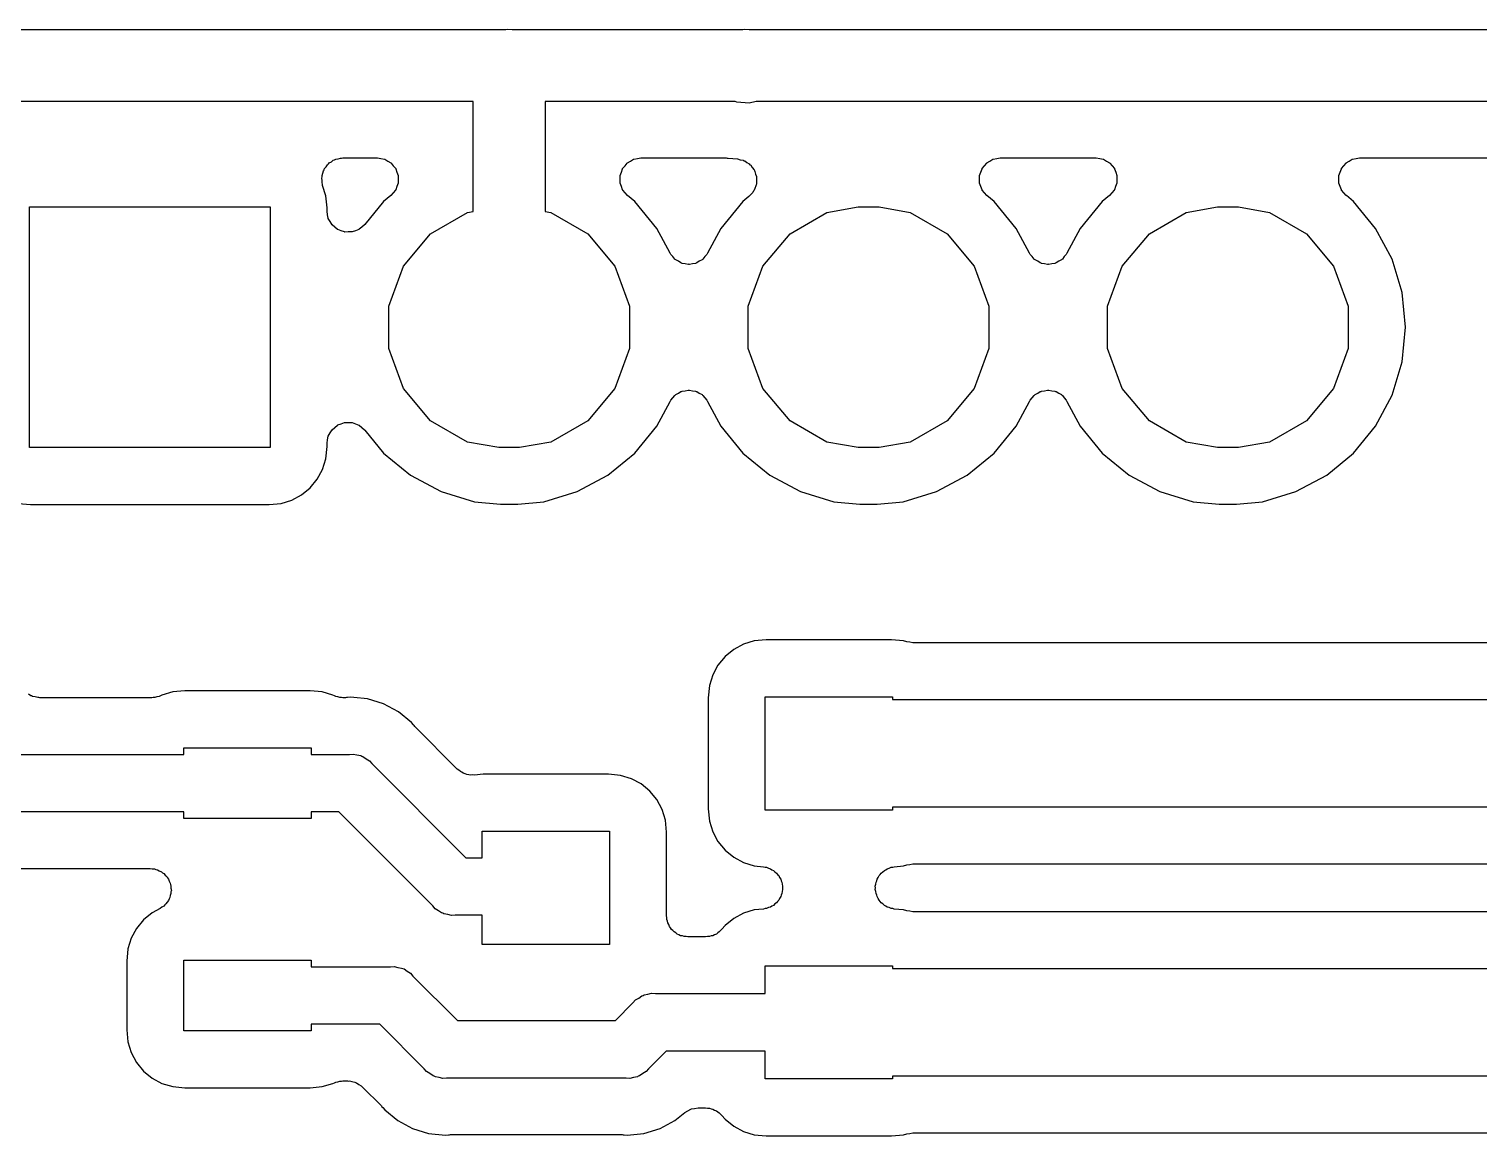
# Model space of a CAD drawing. Extents: x 91 to 190.2, y -113.9 to -59.9.
# Drawn here: x 130.58 to 140.82, y -68.46 to -60.64 of the extents above; entities that cross this region are included whole.
import ezdxf

# ---------------------------------------------------------------- set-up
doc = ezdxf.new("R2010")
doc.units = 0
doc.header["$MEASUREMENT"] = 0
doc.layers.add('BLACK', color=7, linetype='CONTINUOUS')

msp = doc.modelspace()

# ---------------------------------------------------------------- linework, layer by layer
at = {"layer": 'BLACK', "linetype": 'CONTINUOUS'}
for p, q in [((112.121, -60.646), (133.947, -60.646)), ((133.947, -60.646), (133.958, -60.6431)), ((133.958, -60.6431), (133.991, -60.646)), ((133.991, -60.646), (135.622, -60.646)), ((135.622, -60.646), (135.633, -60.6431)), ((135.633, -60.6431), (135.666, -60.646)), ((135.666, -60.646), (143.309, -60.646)), ((133.716, -61.154), (126.884, -61.154)), ((133.716, -61.9317), (133.716, -61.154)), ((135.567, -61.154), (134.224, -61.154)), ((134.224, -61.154), (134.224, -61.9317)), ((135.578, -61.1591), (135.567, -61.154)), ((135.667, -61.1669), (135.578, -61.1591)), ((135.716, -61.154), (135.667, -61.1669)), ((143.215, -61.154), (135.716, -61.154)), ((132.693, -61.596), (132.699, -61.5891)), ((132.699, -61.5891), (132.714, -61.5805)), ((132.714, -61.5805), (132.727, -61.5702)), ((132.727, -61.5702), (132.736, -61.5676)), ((132.736, -61.5676), (132.744, -61.563)), ((132.744, -61.563), (132.761, -61.5601)), ((132.761, -61.5601), (132.777, -61.5551)), ((132.777, -61.5551), (132.786, -61.5556)), ((132.786, -61.5556), (132.795, -61.554)), ((132.795, -61.554), (133.038, -61.554)), ((133.038, -61.554), (133.039, -61.5541)), ((133.039, -61.5541), (133.039, -61.554)), ((133.039, -61.554), (133.064, -61.5587)), ((133.064, -61.5587), (133.089, -61.563)), ((133.089, -61.563), (133.09, -61.5635)), ((133.09, -61.5635), (133.091, -61.5636)), ((133.091, -61.5636), (133.112, -61.5765)), ((133.112, -61.5765), (133.134, -61.5891)), ((133.134, -61.5891), (133.135, -61.5897)), ((133.135, -61.5897), (133.135, -61.5902)), ((133.135, -61.5902), (133.151, -61.6097)), ((134.789, -61.6096), (134.805, -61.5902)), ((134.805, -61.5897), (134.806, -61.5891)), ((134.805, -61.5902), (134.805, -61.5897)), ((134.806, -61.5891), (134.828, -61.5765)), ((134.828, -61.5765), (134.849, -61.5636)), ((134.849, -61.5636), (134.85, -61.5635)), ((134.85, -61.5635), (134.851, -61.563)), ((134.851, -61.563), (134.876, -61.5587)), ((134.876, -61.5587), (134.901, -61.554)), ((134.901, -61.554), (134.901, -61.5541)), ((134.901, -61.5541), (134.902, -61.554)), ((134.902, -61.554), (135.504, -61.554)), ((135.504, -61.554), (135.511, -61.5553)), ((135.511, -61.5553), (135.519, -61.5547)), ((135.519, -61.5547), (135.585, -61.5612)), ((135.585, -61.5612), (135.603, -61.5665)), ((135.603, -61.5665), (135.623, -61.5701)), ((135.623, -61.5701), (135.628, -61.5735)), ((135.628, -61.5735), (135.635, -61.5752)), ((135.635, -61.5752), (135.651, -61.5867)), ((135.651, -61.5867), (135.667, -61.5966)), ((137.329, -61.6096), (137.345, -61.5902)), ((137.345, -61.5897), (137.346, -61.5891)), ((137.345, -61.5902), (137.345, -61.5897)), ((137.346, -61.5891), (137.368, -61.5765)), ((137.368, -61.5765), (137.389, -61.5636)), ((137.389, -61.5636), (137.39, -61.5635)), ((137.39, -61.5635), (137.391, -61.563)), ((137.391, -61.563), (137.416, -61.5587)), ((137.416, -61.5587), (137.441, -61.554)), ((137.441, -61.554), (137.441, -61.5541)), ((137.441, -61.5541), (137.442, -61.554)), ((137.442, -61.554), (138.118, -61.554)), ((138.118, -61.554), (138.119, -61.5541)), ((138.119, -61.5541), (138.119, -61.554)), ((138.119, -61.554), (138.144, -61.5587)), ((138.144, -61.5587), (138.169, -61.563)), ((138.169, -61.563), (138.17, -61.5635)), ((138.17, -61.5635), (138.171, -61.5636)), ((138.171, -61.5636), (138.192, -61.5765)), ((138.192, -61.5765), (138.214, -61.5891)), ((138.214, -61.5891), (138.215, -61.5897)), ((138.215, -61.5897), (138.215, -61.5902)), ((138.215, -61.5902), (138.231, -61.6097)), ((139.869, -61.6096), (139.885, -61.5902)), ((139.885, -61.5897), (139.886, -61.5891)), ((139.885, -61.5902), (139.885, -61.5897)), ((139.886, -61.5891), (139.908, -61.5765)), ((139.908, -61.5765), (139.929, -61.5636)), ((139.929, -61.5636), (139.93, -61.5635)), ((139.93, -61.5635), (139.931, -61.563)), ((139.931, -61.563), (139.956, -61.5587)), ((139.956, -61.5587), (139.981, -61.554)), ((139.981, -61.554), (139.981, -61.5541)), ((139.981, -61.5541), (139.982, -61.554)), ((139.982, -61.554), (142.485, -61.554)), ((132.646, -61.6958), (132.648, -61.687)), ((132.648, -61.678), (132.653, -61.6618)), ((132.648, -61.687), (132.648, -61.678)), ((132.653, -61.6618), (132.657, -61.6451)), ((132.657, -61.6451), (132.662, -61.6375)), ((132.662, -61.6375), (132.665, -61.629)), ((132.665, -61.629), (132.676, -61.6158)), ((132.676, -61.6158), (132.686, -61.6015)), ((132.686, -61.6015), (132.693, -61.596)), ((133.151, -61.6097), (133.168, -61.629)), ((133.168, -61.629), (133.168, -61.6298)), ((133.168, -61.6298), (133.168, -61.6304)), ((133.168, -61.6304), (133.177, -61.6543)), ((133.177, -61.6543), (133.185, -61.678)), ((133.185, -61.678), (133.185, -61.6788)), ((133.185, -61.6788), (133.186, -61.6796)), ((133.186, -61.6796), (133.185, -61.7049)), ((134.754, -61.6796), (134.755, -61.6788)), ((134.755, -61.7049), (134.754, -61.6796)), ((134.755, -61.678), (134.763, -61.6543)), ((134.755, -61.6788), (134.755, -61.678)), ((134.763, -61.6543), (134.772, -61.6304)), ((134.772, -61.629), (134.789, -61.6096)), ((134.772, -61.6298), (134.772, -61.629)), ((134.772, -61.6304), (134.772, -61.6298)), ((135.667, -61.5966), (135.672, -61.6017)), ((135.672, -61.6017), (135.677, -61.6056)), ((135.677, -61.6056), (135.688, -61.6218)), ((135.688, -61.6218), (135.701, -61.6369)), ((135.701, -61.6369), (135.703, -61.6431)), ((135.703, -61.6431), (135.706, -61.6486)), ((135.706, -61.6486), (135.711, -61.6676)), ((135.711, -61.6676), (135.718, -61.6861)), ((135.718, -61.6861), (135.718, -61.6927)), ((135.718, -61.6927), (135.719, -61.699)), ((137.294, -61.6796), (137.295, -61.6788)), ((137.295, -61.7049), (137.294, -61.6796)), ((137.295, -61.678), (137.303, -61.6543)), ((137.295, -61.6788), (137.295, -61.678)), ((137.303, -61.6543), (137.312, -61.6304)), ((137.312, -61.629), (137.329, -61.6096)), ((137.312, -61.6298), (137.312, -61.629)), ((137.312, -61.6304), (137.312, -61.6298)), ((138.231, -61.6097), (138.248, -61.629)), ((138.248, -61.629), (138.248, -61.6298)), ((138.248, -61.6298), (138.248, -61.6304)), ((138.248, -61.6304), (138.257, -61.6543)), ((138.257, -61.6543), (138.265, -61.678)), ((138.265, -61.678), (138.265, -61.6788)), ((138.265, -61.6788), (138.266, -61.6796)), ((138.266, -61.6796), (138.265, -61.7049)), ((139.834, -61.6796), (139.835, -61.6788)), ((139.835, -61.7049), (139.834, -61.6796)), ((139.835, -61.678), (139.843, -61.6543)), ((139.835, -61.6788), (139.835, -61.678)), ((139.843, -61.6543), (139.852, -61.6304)), ((139.852, -61.629), (139.869, -61.6096)), ((139.852, -61.6298), (139.852, -61.629)), ((139.852, -61.6304), (139.852, -61.6298)), ((132.648, -61.7129), (132.646, -61.6958)), ((132.648, -61.73), (132.648, -61.7129)), ((132.651, -61.7386), (132.648, -61.73)), ((132.652, -61.7475), (132.651, -61.7386)), ((132.674, -61.8216), (132.652, -61.7475)), ((133.167, -61.7804), (133.15, -61.7996)), ((133.168, -61.779), (133.167, -61.7796)), ((133.167, -61.7796), (133.167, -61.7804)), ((133.176, -61.7553), (133.168, -61.779)), ((133.185, -61.7317), (133.176, -61.7553)), ((133.185, -61.7049), (133.185, -61.73)), ((133.185, -61.73), (133.185, -61.7308)), ((133.185, -61.7308), (133.185, -61.7317)), ((134.755, -61.73), (134.755, -61.7049)), ((134.755, -61.7308), (134.755, -61.73)), ((134.755, -61.7317), (134.755, -61.7308)), ((134.764, -61.7553), (134.755, -61.7317)), ((134.772, -61.779), (134.764, -61.7553)), ((134.773, -61.7796), (134.772, -61.779)), ((134.773, -61.7804), (134.773, -61.7796)), ((134.79, -61.7996), (134.773, -61.7804)), ((135.695, -61.7919), (135.692, -61.7979)), ((135.699, -61.7869), (135.695, -61.7919)), ((135.706, -61.7686), (135.699, -61.7869)), ((135.714, -61.7509), (135.706, -61.7686)), ((135.715, -61.7443), (135.714, -61.7509)), ((135.717, -61.7381), (135.715, -61.7443)), ((135.719, -61.699), (135.717, -61.7185)), ((135.717, -61.7185), (135.717, -61.7381)), ((137.295, -61.73), (137.295, -61.7049)), ((137.295, -61.7308), (137.295, -61.73)), ((137.295, -61.7317), (137.295, -61.7308)), ((137.304, -61.7553), (137.295, -61.7317)), ((137.312, -61.779), (137.304, -61.7553)), ((137.313, -61.7796), (137.312, -61.779)), ((137.313, -61.7804), (137.313, -61.7796)), ((137.33, -61.7996), (137.313, -61.7804)), ((138.247, -61.7804), (138.23, -61.7996)), ((138.248, -61.779), (138.247, -61.7796)), ((138.247, -61.7796), (138.247, -61.7804)), ((138.256, -61.7553), (138.248, -61.779)), ((138.265, -61.7317), (138.256, -61.7553)), ((138.265, -61.7049), (138.265, -61.73)), ((138.265, -61.73), (138.265, -61.7308)), ((138.265, -61.7308), (138.265, -61.7317)), ((139.835, -61.73), (139.835, -61.7049)), ((139.835, -61.7308), (139.835, -61.73)), ((139.835, -61.7317), (139.835, -61.7308)), ((139.844, -61.7553), (139.835, -61.7317)), ((139.852, -61.779), (139.844, -61.7553)), ((139.853, -61.7796), (139.852, -61.779)), ((139.853, -61.7804), (139.853, -61.7796)), ((139.87, -61.7996), (139.853, -61.7804)), ((132.683, -61.9074), (132.674, -61.8216)), ((133.082, -61.8618), (132.949, -62.0242)), ((133.133, -61.82), (133.082, -61.8618)), ((133.134, -61.8189), (133.133, -61.8193)), ((133.133, -61.8193), (133.133, -61.82)), ((133.15, -61.7996), (133.134, -61.8189)), ((134.806, -61.8189), (134.79, -61.7996)), ((134.807, -61.8193), (134.806, -61.8189)), ((134.807, -61.82), (134.807, -61.8193)), ((134.858, -61.8618), (134.807, -61.82)), ((135.014, -62.0522), (134.858, -61.8618)), ((135.622, -61.8618), (135.466, -62.0522)), ((135.665, -61.8264), (135.622, -61.8618)), ((135.678, -61.8116), (135.665, -61.8264)), ((135.692, -61.7979), (135.678, -61.8116)), ((137.346, -61.8189), (137.33, -61.7996)), ((137.347, -61.8193), (137.346, -61.8189)), ((137.347, -61.82), (137.347, -61.8193)), ((137.398, -61.8618), (137.347, -61.82)), ((137.554, -62.0522), (137.398, -61.8618)), ((138.162, -61.8618), (138.006, -62.0522)), ((138.213, -61.82), (138.162, -61.8618)), ((138.214, -61.8189), (138.213, -61.8193)), ((138.213, -61.8193), (138.213, -61.82)), ((138.23, -61.7996), (138.214, -61.8189)), ((139.886, -61.8189), (139.87, -61.7996)), ((139.887, -61.8193), (139.886, -61.8189)), ((139.887, -61.82), (139.887, -61.8193)), ((139.938, -61.8618), (139.887, -61.82)), ((140.094, -62.0522), (139.938, -61.8618)), ((130.58, -63.6), (130.58, -61.9)), ((130.58, -61.9), (132.28, -61.9)), ((132.28, -61.9), (132.28, -63.6)), ((132.683, -61.929), (132.683, -61.9074)), ((132.683, -61.9298), (132.683, -61.929)), ((132.683, -61.9307), (132.683, -61.9298)), ((132.687, -61.9554), (132.683, -61.9307)), ((132.692, -61.9803), (132.687, -61.9554)), ((132.692, -61.981), (132.692, -61.9803)), ((132.692, -61.9819), (132.692, -61.981)), ((132.705, -62.0035), (132.692, -61.9819)), ((133.415, -62.0888), (133.675, -61.9389)), ((133.675, -61.9389), (133.716, -61.9317)), ((134.224, -61.9317), (134.265, -61.9389)), ((134.265, -61.9389), (134.525, -62.0888)), ((135.955, -62.0888), (136.215, -61.9389)), ((136.215, -61.9389), (136.436, -61.9)), ((136.436, -61.9), (136.584, -61.9)), ((136.584, -61.9), (136.805, -61.9389)), ((136.805, -61.9389), (137.065, -62.0888)), ((138.495, -62.0888), (138.755, -61.9389)), ((138.755, -61.9389), (138.976, -61.9)), ((138.976, -61.9), (139.124, -61.9)), ((139.124, -61.9), (139.345, -61.9389)), ((139.345, -61.9389), (139.605, -62.0888)), ((132.718, -62.0254), (132.705, -62.0035)), ((132.718, -62.026), (132.718, -62.0254)), ((132.719, -62.0267), (132.718, -62.026)), ((132.738, -62.0427), (132.719, -62.0267)), ((132.758, -62.0589), (132.738, -62.0427)), ((132.758, -62.0592), (132.758, -62.0589)), ((132.759, -62.0597), (132.758, -62.0592)), ((132.783, -62.0681), (132.759, -62.0597)), ((132.807, -62.0767), (132.783, -62.0681)), ((132.808, -62.077), (132.807, -62.0767)), ((132.807, -62.0767), (132.807, -62.0767)), ((132.833, -62.0767), (132.808, -62.077)), ((132.859, -62.0767), (132.833, -62.0767)), ((132.86, -62.0764), (132.859, -62.0765)), ((132.859, -62.0765), (132.859, -62.0767)), ((132.884, -62.0676), (132.86, -62.0764)), ((132.908, -62.0589), (132.884, -62.0676)), ((132.909, -62.0581), (132.908, -62.0584)), ((132.908, -62.0584), (132.908, -62.0589)), ((132.928, -62.0417), (132.909, -62.0581)), ((132.948, -62.0254), (132.928, -62.0417)), ((132.949, -62.0242), (132.948, -62.0247)), ((132.948, -62.0247), (132.948, -62.0254)), ((133.223, -62.3184), (133.415, -62.0888)), ((134.525, -62.0888), (134.717, -62.3184)), ((135.108, -62.2268), (135.014, -62.0522)), ((135.466, -62.0522), (135.372, -62.2268)), ((135.763, -62.3184), (135.955, -62.0888)), ((137.065, -62.0888), (137.257, -62.3184)), ((137.648, -62.2268), (137.554, -62.0522)), ((138.006, -62.0522), (137.912, -62.2268)), ((138.303, -62.3184), (138.495, -62.0888)), ((139.605, -62.0888), (139.797, -62.3184)), ((140.21, -62.2693), (140.094, -62.0522)), ((135.111, -62.2307), (135.108, -62.2268)), ((135.113, -62.2353), (135.111, -62.2307)), ((135.127, -62.2511), (135.113, -62.2353)), ((135.14, -62.2678), (135.127, -62.2511)), ((135.144, -62.2704), (135.14, -62.2678)), ((135.147, -62.2741), (135.144, -62.2704)), ((135.166, -62.2841), (135.147, -62.2741)), ((135.184, -62.2953), (135.166, -62.2841)), ((135.189, -62.2963), (135.184, -62.2953)), ((135.193, -62.2987), (135.189, -62.2963)), ((135.214, -62.3017), (135.193, -62.2987)), ((135.235, -62.306), (135.214, -62.3017)), ((135.24, -62.3053), (135.235, -62.306)), ((135.245, -62.306), (135.24, -62.3053)), ((135.266, -62.3017), (135.245, -62.306)), ((135.287, -62.2987), (135.266, -62.3017)), ((135.291, -62.2963), (135.287, -62.2987)), ((135.296, -62.2953), (135.291, -62.2963)), ((135.314, -62.2841), (135.296, -62.2953)), ((135.333, -62.2741), (135.314, -62.2841)), ((135.336, -62.2704), (135.333, -62.2741)), ((135.34, -62.2678), (135.336, -62.2704)), ((135.353, -62.2511), (135.34, -62.2678)), ((135.367, -62.2353), (135.353, -62.2511)), ((135.369, -62.2307), (135.367, -62.2353)), ((135.372, -62.2268), (135.369, -62.2307)), ((137.651, -62.2307), (137.648, -62.2268)), ((137.653, -62.2353), (137.651, -62.2307)), ((137.667, -62.2511), (137.653, -62.2353)), ((137.68, -62.2678), (137.667, -62.2511)), ((137.684, -62.2704), (137.68, -62.2678)), ((137.687, -62.2741), (137.684, -62.2704)), ((137.706, -62.2841), (137.687, -62.2741)), ((137.724, -62.2953), (137.706, -62.2841)), ((137.729, -62.2963), (137.724, -62.2953)), ((137.733, -62.2987), (137.729, -62.2963)), ((137.754, -62.3017), (137.733, -62.2987)), ((137.775, -62.306), (137.754, -62.3017)), ((137.78, -62.3053), (137.775, -62.306)), ((137.785, -62.306), (137.78, -62.3053)), ((137.806, -62.3017), (137.785, -62.306)), ((137.827, -62.2987), (137.806, -62.3017)), ((137.831, -62.2963), (137.827, -62.2987)), ((137.836, -62.2953), (137.831, -62.2963)), ((137.854, -62.2841), (137.836, -62.2953)), ((137.873, -62.2741), (137.854, -62.2841)), ((137.876, -62.2704), (137.873, -62.2741)), ((137.88, -62.2678), (137.876, -62.2704)), ((137.893, -62.2511), (137.88, -62.2678)), ((137.907, -62.2353), (137.893, -62.2511)), ((137.909, -62.2307), (137.907, -62.2353)), ((137.912, -62.2268), (137.909, -62.2307)), ((140.282, -62.505), (140.21, -62.2693)), ((133.12, -62.6001), (133.223, -62.3184)), ((134.717, -62.3184), (134.82, -62.6001)), ((135.66, -62.6001), (135.763, -62.3184)), ((137.257, -62.3184), (137.36, -62.6001)), ((138.2, -62.6001), (138.303, -62.3184)), ((139.797, -62.3184), (139.9, -62.6001)), ((140.306, -62.75), (140.282, -62.505)), ((133.12, -62.8999), (133.12, -62.6001)), ((134.82, -62.6001), (134.82, -62.8999)), ((135.66, -62.8999), (135.66, -62.6001)), ((137.36, -62.6001), (137.36, -62.8999)), ((138.2, -62.8999), (138.2, -62.6001)), ((139.9, -62.6001), (139.9, -62.8999)), ((140.282, -62.995), (140.306, -62.75)), ((133.223, -63.1816), (133.12, -62.8999)), ((134.82, -62.8999), (134.717, -63.1816)), ((135.763, -63.1816), (135.66, -62.8999)), ((137.36, -62.8999), (137.257, -63.1816)), ((138.303, -63.1816), (138.2, -62.8999)), ((139.9, -62.8999), (139.797, -63.1816)), ((140.21, -63.2307), (140.282, -62.995)), ((133.415, -63.4112), (133.223, -63.1816)), ((134.717, -63.1816), (134.525, -63.4112)), ((135.14, -63.2322), (135.144, -63.2296)), ((135.144, -63.2296), (135.147, -63.2259)), ((135.147, -63.2259), (135.166, -63.2159)), ((135.166, -63.2159), (135.184, -63.2047)), ((135.184, -63.2047), (135.189, -63.2037)), ((135.189, -63.2037), (135.193, -63.2013)), ((135.193, -63.2013), (135.214, -63.1983)), ((135.214, -63.1983), (135.235, -63.194)), ((135.235, -63.194), (135.24, -63.1947)), ((135.24, -63.1947), (135.245, -63.194)), ((135.245, -63.194), (135.266, -63.1983)), ((135.266, -63.1983), (135.287, -63.2013)), ((135.287, -63.2013), (135.291, -63.2037)), ((135.291, -63.2037), (135.296, -63.2047)), ((135.296, -63.2047), (135.314, -63.2159)), ((135.314, -63.2159), (135.333, -63.2259)), ((135.333, -63.2259), (135.336, -63.2296)), ((135.336, -63.2296), (135.34, -63.2322)), ((135.955, -63.4112), (135.763, -63.1816)), ((137.257, -63.1816), (137.065, -63.4112)), ((137.68, -63.2322), (137.684, -63.2296)), ((137.684, -63.2296), (137.687, -63.2259)), ((137.687, -63.2259), (137.706, -63.2159)), ((137.706, -63.2159), (137.724, -63.2047)), ((137.724, -63.2047), (137.729, -63.2037)), ((137.729, -63.2037), (137.733, -63.2013)), ((137.733, -63.2013), (137.754, -63.1983)), ((137.754, -63.1983), (137.775, -63.194)), ((137.775, -63.194), (137.78, -63.1947)), ((137.78, -63.1947), (137.785, -63.194)), ((137.785, -63.194), (137.806, -63.1983)), ((137.806, -63.1983), (137.827, -63.2013)), ((137.827, -63.2013), (137.831, -63.2037)), ((137.831, -63.2037), (137.836, -63.2047)), ((137.836, -63.2047), (137.854, -63.2159)), ((137.854, -63.2159), (137.873, -63.2259)), ((137.873, -63.2259), (137.876, -63.2296)), ((137.876, -63.2296), (137.88, -63.2322)), ((138.495, -63.4112), (138.303, -63.1816)), ((139.797, -63.1816), (139.605, -63.4112)), ((135.014, -63.4478), (135.108, -63.2732)), ((135.108, -63.2732), (135.111, -63.2693)), ((135.111, -63.2693), (135.113, -63.2647)), ((135.113, -63.2647), (135.127, -63.2489)), ((135.127, -63.2489), (135.14, -63.2322)), ((135.34, -63.2322), (135.353, -63.2489)), ((135.353, -63.2489), (135.367, -63.2647)), ((135.367, -63.2647), (135.369, -63.2693)), ((135.369, -63.2693), (135.372, -63.2732)), ((135.372, -63.2732), (135.466, -63.4478)), ((137.554, -63.4478), (137.648, -63.2732)), ((137.648, -63.2732), (137.651, -63.2693)), ((137.651, -63.2693), (137.653, -63.2647)), ((137.653, -63.2647), (137.667, -63.2489)), ((137.667, -63.2489), (137.68, -63.2322)), ((137.88, -63.2322), (137.893, -63.2489)), ((137.893, -63.2489), (137.907, -63.2647)), ((137.907, -63.2647), (137.909, -63.2693)), ((137.909, -63.2693), (137.912, -63.2732)), ((137.912, -63.2732), (138.006, -63.4478)), ((140.094, -63.4478), (140.21, -63.2307)), ((132.759, -63.4403), (132.783, -63.4319)), ((132.783, -63.4319), (132.807, -63.4233)), ((132.807, -63.4233), (132.808, -63.423)), ((132.807, -63.4233), (132.807, -63.4233)), ((132.808, -63.423), (132.833, -63.4233)), ((132.833, -63.4233), (132.859, -63.4233)), ((132.859, -63.4233), (132.859, -63.4235)), ((132.859, -63.4235), (132.86, -63.4236)), ((132.86, -63.4236), (132.884, -63.4324)), ((132.884, -63.4324), (132.908, -63.4411)), ((133.675, -63.5611), (133.415, -63.4112)), ((134.525, -63.4112), (134.265, -63.5611)), ((136.215, -63.5611), (135.955, -63.4112)), ((137.065, -63.4112), (136.805, -63.5611)), ((138.755, -63.5611), (138.495, -63.4112)), ((139.605, -63.4112), (139.345, -63.5611)), ((132.687, -63.5446), (132.692, -63.5197)), ((132.692, -63.5181), (132.705, -63.4965)), ((132.692, -63.519), (132.692, -63.5181)), ((132.692, -63.5197), (132.692, -63.519)), ((132.705, -63.4965), (132.718, -63.4746)), ((132.718, -63.474), (132.719, -63.4733)), ((132.718, -63.4746), (132.718, -63.474)), ((132.719, -63.4733), (132.738, -63.4573)), ((132.738, -63.4573), (132.758, -63.4411)), ((132.758, -63.4408), (132.759, -63.4403)), ((132.758, -63.4411), (132.758, -63.4408)), ((132.908, -63.4411), (132.908, -63.4416)), ((132.908, -63.4416), (132.909, -63.4419)), ((132.909, -63.4419), (132.928, -63.4583)), ((132.928, -63.4583), (132.948, -63.4746)), ((132.948, -63.4746), (132.948, -63.4753)), ((132.948, -63.4753), (132.949, -63.4758)), ((132.949, -63.4758), (133.082, -63.6382)), ((134.858, -63.6382), (135.014, -63.4478)), ((135.466, -63.4478), (135.622, -63.6382)), ((137.398, -63.6382), (137.554, -63.4478)), ((138.006, -63.4478), (138.162, -63.6382)), ((139.938, -63.6382), (140.094, -63.4478)), ((132.28, -63.6), (130.58, -63.6)), ((132.674, -63.6784), (132.683, -63.5926)), ((132.683, -63.5693), (132.687, -63.5446)), ((132.683, -63.5702), (132.683, -63.5693)), ((132.683, -63.571), (132.683, -63.5702)), ((132.683, -63.5926), (132.683, -63.571)), ((133.082, -63.6382), (133.272, -63.7944)), ((133.896, -63.6), (133.675, -63.5611)), ((134.044, -63.6), (133.896, -63.6)), ((134.265, -63.5611), (134.044, -63.6)), ((134.668, -63.7944), (134.858, -63.6382)), ((135.622, -63.6382), (135.812, -63.7944)), ((136.436, -63.6), (136.215, -63.5611)), ((136.584, -63.6), (136.436, -63.6)), ((136.805, -63.5611), (136.584, -63.6)), ((137.208, -63.7944), (137.398, -63.6382)), ((138.162, -63.6382), (138.352, -63.7944)), ((138.976, -63.6), (138.755, -63.5611)), ((139.124, -63.6), (138.976, -63.6)), ((139.345, -63.5611), (139.124, -63.6)), ((139.748, -63.7944), (139.938, -63.6382)), ((132.651, -63.7538), (132.674, -63.6784)), ((132.564, -63.8842), (132.614, -63.8233)), ((132.614, -63.8233), (132.651, -63.7538)), ((133.272, -63.7944), (133.489, -63.9104)), ((134.451, -63.9104), (134.668, -63.7944)), ((135.812, -63.7944), (136.029, -63.9104)), ((136.991, -63.9104), (137.208, -63.7944)), ((138.352, -63.7944), (138.569, -63.9104)), ((139.531, -63.9104), (139.748, -63.7944)), ((132.434, -63.9713), (132.503, -63.9342)), ((132.503, -63.9342), (132.564, -63.8842)), ((133.489, -63.9104), (133.725, -63.9819)), ((134.215, -63.9819), (134.451, -63.9104)), ((136.029, -63.9104), (136.265, -63.9819)), ((136.755, -63.9819), (136.991, -63.9104)), ((138.569, -63.9104), (138.805, -63.9819)), ((139.295, -63.9819), (139.531, -63.9104)), ((130.502, -63.9942), (130.587, -64.0027)), ((130.587, -64.0027), (132.273, -64.0027)), ((132.273, -64.0027), (132.358, -63.9942)), ((132.358, -63.9942), (132.434, -63.9713)), ((133.725, -63.9819), (133.909, -64)), ((133.909, -64), (134.031, -64)), ((134.031, -64), (134.215, -63.9819)), ((136.265, -63.9819), (136.449, -64)), ((136.449, -64), (136.571, -64)), ((136.571, -64), (136.755, -63.9819)), ((138.805, -63.9819), (138.989, -64)), ((138.989, -64), (139.111, -64)), ((139.111, -64), (139.295, -63.9819)), ((135.702, -64.9658), (135.626, -64.9887)), ((135.787, -64.9573), (135.702, -64.9658)), ((136.673, -64.9573), (135.787, -64.9573)), ((136.758, -64.9658), (136.673, -64.9573)), ((136.781, -64.9725), (136.758, -64.9658)), ((135.557, -65.0258), (135.496, -65.0758)), ((135.626, -64.9887), (135.557, -65.0258)), ((136.803, -64.9752), (136.781, -64.9725)), ((136.824, -64.979), (136.803, -64.9752)), ((144.614, -64.979), (136.824, -64.979)), ((135.446, -65.1367), (135.409, -65.2062)), ((135.496, -65.0758), (135.446, -65.1367)), ((135.409, -65.2062), (135.386, -65.2816)), ((130.589, -65.3527), (130.573, -65.3415)), ((130.595, -65.3545), (130.589, -65.3527)), ((130.601, -65.3578), (130.595, -65.3545)), ((130.62, -65.3612), (130.601, -65.3578)), ((130.639, -65.3662), (130.62, -65.3612)), ((130.645, -65.3657), (130.639, -65.3662)), ((130.652, -65.3668), (130.645, -65.3657)), ((131.445, -65.3668), (130.652, -65.3668)), ((131.455, -65.3649), (131.445, -65.3668)), ((131.466, -65.3653), (131.455, -65.3649)), ((131.481, -65.3605), (131.466, -65.3653)), ((131.496, -65.3578), (131.481, -65.3605)), ((131.505, -65.3524), (131.496, -65.3578)), ((131.515, -65.3491), (131.505, -65.3524)), ((131.516, -65.3487), (131.515, -65.3491)), ((131.592, -65.3258), (131.516, -65.3487)), ((131.677, -65.3173), (131.592, -65.3258)), ((132.563, -65.3173), (131.677, -65.3173)), ((132.648, -65.3258), (132.563, -65.3173)), ((132.724, -65.3487), (132.648, -65.3258)), ((132.725, -65.3491), (132.724, -65.3487)), ((132.735, -65.3524), (132.725, -65.3491)), ((132.744, -65.3578), (132.735, -65.3524)), ((132.759, -65.3605), (132.744, -65.3578)), ((132.774, -65.3653), (132.759, -65.3605)), ((132.785, -65.3649), (132.774, -65.3653)), ((132.795, -65.3668), (132.785, -65.3649)), ((132.813, -65.3668), (132.795, -65.3668)), ((132.82, -65.3655), (132.813, -65.3668)), ((132.828, -65.3661), (132.82, -65.3655)), ((132.85, -65.3639), (132.828, -65.3661)), ((132.872, -65.3661), (132.85, -65.3639)), ((132.968, -65.3755), (132.872, -65.3661)), ((133.082, -65.41), (132.968, -65.3755)), ((135.386, -65.2816), (135.377, -65.3674)), ((135.377, -65.3674), (135.377, -66.1526)), ((135.78, -66.16), (135.78, -65.36)), ((135.78, -65.36), (136.68, -65.36)), ((136.68, -65.36), (136.68, -65.379)), ((136.68, -65.379), (144.643, -65.379)), ((133.187, -65.466), (133.082, -65.41)), ((133.279, -65.5414), (133.187, -65.466)), ((133.293, -65.5587), (133.279, -65.5414)), ((133.298, -65.5636), (133.293, -65.5587)), ((133.303, -65.5696), (133.298, -65.5636)), ((133.603, -65.8704), (133.303, -65.5696)), ((130.424, -65.7668), (131.67, -65.7668)), ((131.67, -65.7668), (131.67, -65.72)), ((131.67, -65.72), (132.57, -65.72)), ((132.57, -65.72), (132.57, -65.7668)), ((132.57, -65.7668), (132.841, -65.7668)), ((132.841, -65.7668), (132.868, -65.7645)), ((132.868, -65.7645), (132.894, -65.7714)), ((132.894, -65.7714), (132.921, -65.7761)), ((132.921, -65.7761), (132.928, -65.7806)), ((132.928, -65.7806), (132.937, -65.783)), ((132.937, -65.783), (132.959, -65.7985)), ((132.959, -65.7985), (132.983, -65.8119)), ((132.983, -65.8119), (133, -65.8326)), ((133, -65.8326), (133.664, -66.4968)), ((133.615, -65.8783), (133.603, -65.8704)), ((133.625, -65.8881), (133.615, -65.8783)), ((133.636, -65.8932), (133.625, -65.8881)), ((133.646, -65.9002), (133.636, -65.8932)), ((133.66, -65.9038), (133.646, -65.9002)), ((133.672, -65.9096), (133.66, -65.9038)), ((133.685, -65.9105), (133.672, -65.9096)), ((133.696, -65.9137), (133.685, -65.9105)), ((133.71, -65.9125), (133.696, -65.9137)), ((133.724, -65.9136), (133.71, -65.9125)), ((133.787, -65.9073), (133.724, -65.9136)), ((134.673, -65.9073), (133.787, -65.9073)), ((134.758, -65.9158), (134.673, -65.9073)), ((134.834, -65.9387), (134.758, -65.9158)), ((134.903, -65.9758), (134.834, -65.9387)), ((134.964, -66.0258), (134.903, -65.9758)), ((135.014, -66.0867), (134.964, -66.0258)), ((135.051, -66.1562), (135.014, -66.0867)), ((131.67, -66.1732), (130.349, -66.1732)), ((131.67, -66.22), (131.67, -66.1732)), ((132.766, -66.1732), (132.57, -66.1732)), ((132.57, -66.1732), (132.57, -66.22)), ((133.43, -66.8374), (132.766, -66.1732)), ((135.074, -66.2316), (135.051, -66.1562)), ((135.377, -66.1526), (135.386, -66.2384)), ((136.68, -66.16), (135.78, -66.16)), ((144.28, -66.141), (136.68, -66.141)), ((136.68, -66.141), (136.68, -66.16)), ((132.57, -66.22), (131.67, -66.22)), ((135.083, -66.3174), (135.074, -66.2316)), ((135.386, -66.2384), (135.409, -66.3138)), ((133.78, -66.4968), (133.78, -66.31)), ((133.78, -66.31), (134.68, -66.31)), ((134.68, -66.31), (134.68, -67.11)), ((135.083, -66.9068), (135.083, -66.3174)), ((135.409, -66.3138), (135.446, -66.3833)), ((135.446, -66.3833), (135.496, -66.4442)), ((133.664, -66.4968), (133.78, -66.4968)), ((135.496, -66.4442), (135.557, -66.4942)), ((135.557, -66.4942), (135.626, -66.5313)), ((130.377, -66.5732), (131.433, -66.5732)), ((131.433, -66.5732), (131.448, -66.5759)), ((131.448, -66.5759), (131.464, -66.5764)), ((131.464, -66.5764), (131.473, -66.5804)), ((131.473, -66.5804), (131.484, -66.5822)), ((131.484, -66.5822), (131.497, -66.59)), ((131.497, -66.59), (131.512, -66.5958)), ((131.512, -66.5958), (131.52, -66.603)), ((131.52, -66.603), (131.529, -66.6083)), ((131.529, -66.6083), (131.539, -66.6202)), ((135.626, -66.5313), (135.702, -66.5542)), ((135.702, -66.5542), (135.768, -66.5607)), ((135.768, -66.5607), (135.779, -66.5638)), ((135.779, -66.5638), (135.79, -66.5647)), ((135.79, -66.5647), (135.804, -66.5708)), ((135.804, -66.5708), (135.818, -66.5748)), ((135.818, -66.5748), (135.827, -66.5815)), ((135.827, -66.5815), (135.838, -66.5862)), ((135.838, -66.5862), (135.848, -66.5965)), ((135.848, -66.5965), (135.86, -66.6051)), ((135.86, -66.6051), (135.867, -66.6146)), ((136.593, -66.6146), (136.6, -66.6051)), ((136.6, -66.6051), (136.612, -66.5965)), ((136.612, -66.5965), (136.622, -66.5862)), ((136.622, -66.5862), (136.633, -66.5815)), ((136.633, -66.5815), (136.642, -66.5748)), ((136.642, -66.5748), (136.656, -66.5708)), ((136.656, -66.5708), (136.67, -66.5647)), ((136.67, -66.5647), (136.681, -66.5638)), ((136.681, -66.5638), (136.692, -66.5607)), ((136.692, -66.5607), (136.758, -66.5542)), ((136.758, -66.5542), (136.781, -66.5475)), ((136.781, -66.5475), (136.803, -66.5448)), ((136.803, -66.5448), (136.824, -66.541)), ((136.824, -66.541), (141.088, -66.541)), ((131.539, -66.6202), (131.551, -66.6306)), ((131.551, -66.6306), (131.556, -66.64)), ((131.556, -66.64), (131.563, -66.6482)), ((131.563, -66.6482), (131.568, -66.6628)), ((131.568, -66.6628), (131.575, -66.6765)), ((131.575, -66.6765), (131.577, -66.6871)), ((131.577, -66.6871), (131.58, -66.6972)), ((131.58, -66.6972), (131.58, -66.7127)), ((131.58, -66.7127), (131.583, -66.7281)), ((135.867, -66.6146), (135.875, -66.6226)), ((135.875, -66.6226), (135.881, -66.6359)), ((135.881, -66.6359), (135.89, -66.6481)), ((135.89, -66.6481), (135.892, -66.6592)), ((135.892, -66.6592), (135.897, -66.6696)), ((135.897, -66.6696), (135.899, -66.6843)), ((135.899, -66.6843), (135.903, -66.6986)), ((135.903, -66.6986), (135.901, -66.71)), ((135.901, -66.71), (135.903, -66.7214)), ((136.557, -66.6986), (136.561, -66.6843)), ((136.559, -66.71), (136.557, -66.6986)), ((136.557, -66.7214), (136.559, -66.71)), ((136.561, -66.6843), (136.563, -66.6696)), ((136.563, -66.6696), (136.568, -66.6592)), ((136.568, -66.6592), (136.57, -66.6481)), ((136.57, -66.6481), (136.579, -66.6359)), ((136.579, -66.6359), (136.585, -66.6226)), ((136.585, -66.6226), (136.593, -66.6146)), ((131.553, -66.8101), (131.544, -66.8233)), ((131.563, -66.7982), (131.553, -66.8101)), ((131.566, -66.7882), (131.563, -66.7982)), ((131.572, -66.7791), (131.566, -66.7882)), ((131.575, -66.7639), (131.572, -66.7791)), ((131.58, -66.7492), (131.575, -66.7639)), ((131.583, -66.7281), (131.58, -66.7386)), ((131.58, -66.7386), (131.58, -66.7492)), ((135.86, -66.8149), (135.848, -66.8235)), ((135.867, -66.8054), (135.86, -66.8149)), ((135.875, -66.7974), (135.867, -66.8054)), ((135.881, -66.7841), (135.875, -66.7974)), ((135.89, -66.7719), (135.881, -66.7841)), ((135.892, -66.7608), (135.89, -66.7719)), ((135.897, -66.7504), (135.892, -66.7608)), ((135.899, -66.7357), (135.897, -66.7504)), ((135.903, -66.7214), (135.899, -66.7357)), ((136.561, -66.7357), (136.557, -66.7214)), ((136.563, -66.7504), (136.561, -66.7357)), ((136.568, -66.7608), (136.563, -66.7504)), ((136.57, -66.7719), (136.568, -66.7608)), ((136.579, -66.7841), (136.57, -66.7719)), ((136.585, -66.7974), (136.579, -66.7841)), ((136.593, -66.8054), (136.585, -66.7974)), ((136.6, -66.8149), (136.593, -66.8054)), ((136.612, -66.8235), (136.6, -66.8149)), ((131.447, -66.8858), (131.386, -66.9358)), ((131.503, -66.8555), (131.447, -66.8858)), ((131.516, -66.8459), (131.503, -66.8555)), ((131.529, -66.8381), (131.516, -66.8459)), ((131.536, -66.8299), (131.529, -66.8381)), ((131.544, -66.8233), (131.536, -66.8299)), ((133.447, -66.8581), (133.43, -66.8374)), ((133.471, -66.8715), (133.447, -66.8581)), ((133.493, -66.887), (133.471, -66.8715)), ((133.502, -66.8894), (133.493, -66.887)), ((133.509, -66.8939), (133.502, -66.8894)), ((133.536, -66.8986), (133.509, -66.8939)), ((133.562, -66.9055), (133.536, -66.8986)), ((133.589, -66.9032), (133.562, -66.9055)), ((133.78, -66.9032), (133.589, -66.9032)), ((133.78, -67.11), (133.78, -66.9032)), ((135.085, -66.9197), (135.083, -66.9068)), ((135.626, -66.8887), (135.557, -66.9258)), ((135.702, -66.8658), (135.626, -66.8887)), ((135.768, -66.8593), (135.702, -66.8658)), ((135.779, -66.8562), (135.768, -66.8593)), ((135.79, -66.8553), (135.779, -66.8562)), ((135.804, -66.8492), (135.79, -66.8553)), ((135.818, -66.8452), (135.804, -66.8492)), ((135.827, -66.8385), (135.818, -66.8452)), ((135.838, -66.8338), (135.827, -66.8385)), ((135.848, -66.8235), (135.838, -66.8338)), ((136.622, -66.8338), (136.612, -66.8235)), ((136.633, -66.8385), (136.622, -66.8338)), ((136.642, -66.8452), (136.633, -66.8385)), ((136.656, -66.8492), (136.642, -66.8452)), ((136.67, -66.8553), (136.656, -66.8492)), ((136.681, -66.8562), (136.67, -66.8553)), ((136.692, -66.8593), (136.681, -66.8562)), ((136.758, -66.8658), (136.692, -66.8593)), ((136.781, -66.8725), (136.758, -66.8658)), ((136.803, -66.8752), (136.781, -66.8725)), ((136.824, -66.879), (136.803, -66.8752)), ((141.062, -66.879), (136.824, -66.879)), ((131.336, -66.9967), (131.299, -67.0662)), ((131.386, -66.9358), (131.336, -66.9967)), ((135.085, -66.9328), (135.085, -66.9197)), ((135.089, -66.9452), (135.085, -66.9328)), ((135.092, -66.9581), (135.089, -66.9452)), ((135.098, -66.9695), (135.092, -66.9581)), ((135.103, -66.9818), (135.098, -66.9695)), ((135.111, -66.9919), (135.103, -66.9818)), ((135.118, -67.0032), (135.111, -66.9919)), ((135.128, -67.0117), (135.118, -67.0032)), ((135.136, -67.0217), (135.128, -67.0117)), ((135.148, -67.0283), (135.136, -67.0217)), ((135.455, -67.0217), (135.444, -67.0279)), ((135.464, -67.011), (135.455, -67.0217)), ((135.474, -67.002), (135.464, -67.011)), ((135.496, -66.9758), (135.474, -67.002)), ((135.557, -66.9258), (135.496, -66.9758)), ((131.299, -67.0662), (131.276, -67.1416)), ((134.68, -67.11), (133.78, -67.11)), ((135.158, -67.0367), (135.148, -67.0283)), ((135.17, -67.0412), (135.158, -67.0367)), ((135.181, -67.0478), (135.17, -67.0412)), ((135.194, -67.05), (135.181, -67.0478)), ((135.207, -67.0545), (135.194, -67.05)), ((135.22, -67.0545), (135.207, -67.0545)), ((135.233, -67.0568), (135.22, -67.0545)), ((135.358, -67.0568), (135.233, -67.0568)), ((135.372, -67.0544), (135.358, -67.0568)), ((135.386, -67.0542), (135.372, -67.0544)), ((135.398, -67.0499), (135.386, -67.0542)), ((135.41, -67.0478), (135.398, -67.0499)), ((135.422, -67.0408), (135.41, -67.0478)), ((135.435, -67.0359), (135.422, -67.0408)), ((135.444, -67.0279), (135.435, -67.0359)), ((131.276, -67.1416), (131.267, -67.2274)), ((131.67, -67.72), (131.67, -67.22)), ((131.67, -67.22), (132.57, -67.22)), ((132.57, -67.22), (132.57, -67.2668)), ((131.267, -67.2274), (131.267, -67.7126)), ((132.57, -67.2668), (133.131, -67.2668)), ((133.131, -67.2668), (133.157, -67.2645)), ((133.157, -67.2645), (133.183, -67.2714)), ((133.183, -67.2714), (133.21, -67.2761)), ((133.21, -67.2761), (133.218, -67.2806)), ((133.218, -67.2806), (133.227, -67.283)), ((133.227, -67.283), (133.249, -67.2985)), ((133.249, -67.2985), (133.272, -67.3119)), ((133.272, -67.3119), (133.289, -67.3326)), ((135.78, -67.4568), (135.78, -67.26)), ((135.78, -67.26), (136.68, -67.26)), ((136.68, -67.26), (136.68, -67.279)), ((136.68, -67.279), (141.53, -67.279)), ((133.289, -67.3326), (133.604, -67.6468)), ((134.721, -67.6468), (134.845, -67.5226)), ((134.845, -67.5226), (134.862, -67.5019)), ((134.862, -67.5019), (134.886, -67.4885)), ((134.886, -67.4885), (134.908, -67.473)), ((134.908, -67.473), (134.917, -67.4706)), ((134.917, -67.4706), (134.924, -67.4661)), ((134.924, -67.4661), (134.951, -67.4614)), ((134.951, -67.4614), (134.977, -67.4545)), ((134.977, -67.4545), (135.004, -67.4568)), ((135.004, -67.4568), (135.78, -67.4568)), ((131.267, -67.7126), (131.276, -67.7984)), ((132.57, -67.72), (131.67, -67.72)), ((133.055, -67.6732), (132.57, -67.6732)), ((132.57, -67.6732), (132.57, -67.72)), ((133.369, -67.9874), (133.055, -67.6732)), ((133.604, -67.6468), (134.721, -67.6468)), ((131.276, -67.7984), (131.299, -67.8738)), ((131.299, -67.8738), (131.336, -67.9433)), ((131.336, -67.9433), (131.386, -68.0042)), ((135.079, -67.8632), (134.955, -67.9874)), ((135.78, -67.8632), (135.079, -67.8632)), ((135.78, -68.06), (135.78, -67.8632)), ((131.386, -68.0042), (131.447, -68.0542)), ((133.387, -68.0081), (133.369, -67.9874)), ((133.41, -68.0215), (133.387, -68.0081)), ((133.432, -68.037), (133.41, -68.0215)), ((133.441, -68.0394), (133.432, -68.037)), ((133.449, -68.0439), (133.441, -68.0394)), ((133.475, -68.0486), (133.449, -68.0439)), ((134.876, -68.0439), (134.849, -68.0486)), ((134.883, -68.0394), (134.876, -68.0439)), ((134.892, -68.037), (134.883, -68.0394)), ((134.914, -68.0215), (134.892, -68.037)), ((134.938, -68.0081), (134.914, -68.0215)), ((134.955, -67.9874), (134.938, -68.0081)), ((141.53, -68.041), (136.68, -68.041)), ((136.68, -68.041), (136.68, -68.06)), ((131.447, -68.0542), (131.516, -68.0913)), ((131.516, -68.0913), (131.592, -68.1142)), ((131.592, -68.1142), (131.677, -68.1227)), ((131.677, -68.1227), (132.563, -68.1227)), ((132.563, -68.1227), (132.648, -68.1142)), ((132.648, -68.1142), (132.724, -68.0913)), ((132.724, -68.0913), (132.725, -68.0909)), ((132.725, -68.0909), (132.735, -68.0876)), ((132.735, -68.0876), (132.744, -68.0822)), ((132.744, -68.0822), (132.759, -68.0795)), ((132.759, -68.0795), (132.774, -68.0747)), ((132.774, -68.0747), (132.785, -68.0751)), ((132.785, -68.0751), (132.795, -68.0732)), ((132.795, -68.0732), (132.827, -68.0732)), ((132.827, -68.0732), (132.834, -68.0743)), ((132.834, -68.0743), (132.841, -68.0738)), ((132.841, -68.0738), (132.859, -68.0788)), ((132.859, -68.0788), (132.879, -68.0822)), ((132.879, -68.0822), (132.884, -68.0855)), ((132.884, -68.0855), (132.891, -68.0873)), ((132.891, -68.0873), (132.907, -68.0985)), ((132.907, -68.0985), (132.924, -68.1083)), ((132.924, -68.1083), (132.928, -68.1133)), ((132.928, -68.1133), (132.933, -68.1171)), ((132.933, -68.1171), (133.067, -68.2504)), ((133.501, -68.0555), (133.475, -68.0486)), ((133.528, -68.0532), (133.501, -68.0555)), ((134.796, -68.0532), (133.528, -68.0532)), ((134.823, -68.0555), (134.796, -68.0532)), ((134.849, -68.0486), (134.823, -68.0555)), ((136.68, -68.06), (135.78, -68.06)), ((133.067, -68.2504), (133.071, -68.2564)), ((133.071, -68.2564), (133.077, -68.2613)), ((133.077, -68.2613), (133.091, -68.2786)), ((133.091, -68.2786), (133.183, -68.354)), ((133.183, -68.354), (133.287, -68.41)), ((135.037, -68.41), (135.142, -68.354)), ((135.142, -68.354), (135.211, -68.2972)), ((135.211, -68.2972), (135.233, -68.2849)), ((135.233, -68.2849), (135.255, -68.2722)), ((135.255, -68.2722), (135.256, -68.2721)), ((135.256, -68.2717), (135.281, -68.2676)), ((135.256, -68.2721), (135.256, -68.2717)), ((135.281, -68.2676), (135.306, -68.2632)), ((135.306, -68.2632), (135.358, -68.2632)), ((135.358, -68.2632), (135.372, -68.2656)), ((135.372, -68.2656), (135.386, -68.2658)), ((135.386, -68.2658), (135.398, -68.2701)), ((135.398, -68.2701), (135.41, -68.2722)), ((135.41, -68.2722), (135.422, -68.2792)), ((135.422, -68.2792), (135.435, -68.2841)), ((135.435, -68.2841), (135.444, -68.2921)), ((135.444, -68.2921), (135.455, -68.2983)), ((135.455, -68.2983), (135.464, -68.309)), ((135.464, -68.309), (135.474, -68.318)), ((135.474, -68.318), (135.496, -68.3442)), ((135.496, -68.3442), (135.557, -68.3942)), ((133.287, -68.41), (133.401, -68.4445)), ((133.401, -68.4445), (133.519, -68.4561)), ((133.519, -68.4561), (133.542, -68.4539)), ((133.542, -68.4539), (133.549, -68.4545)), ((133.549, -68.4545), (133.556, -68.4532)), ((133.556, -68.4532), (134.768, -68.4532)), ((134.768, -68.4532), (134.775, -68.4545)), ((134.775, -68.4545), (134.783, -68.4539)), ((134.783, -68.4539), (134.805, -68.4561)), ((134.805, -68.4561), (134.827, -68.4539)), ((134.827, -68.4539), (134.923, -68.4445)), ((134.923, -68.4445), (135.037, -68.41)), ((135.557, -68.3942), (135.626, -68.4313)), ((135.626, -68.4313), (135.702, -68.4542)), ((135.702, -68.4542), (135.787, -68.4627)), ((136.673, -68.4627), (136.758, -68.4542)), ((136.758, -68.4542), (136.781, -68.4475)), ((136.781, -68.4475), (136.803, -68.4448)), ((136.803, -68.4448), (136.824, -68.441)), ((136.824, -68.441), (141.051, -68.441)), ((135.787, -68.4627), (136.673, -68.4627))]:
    msp.add_line(p, q, dxfattribs=at)

doc.saveas('drawing.dxf')
